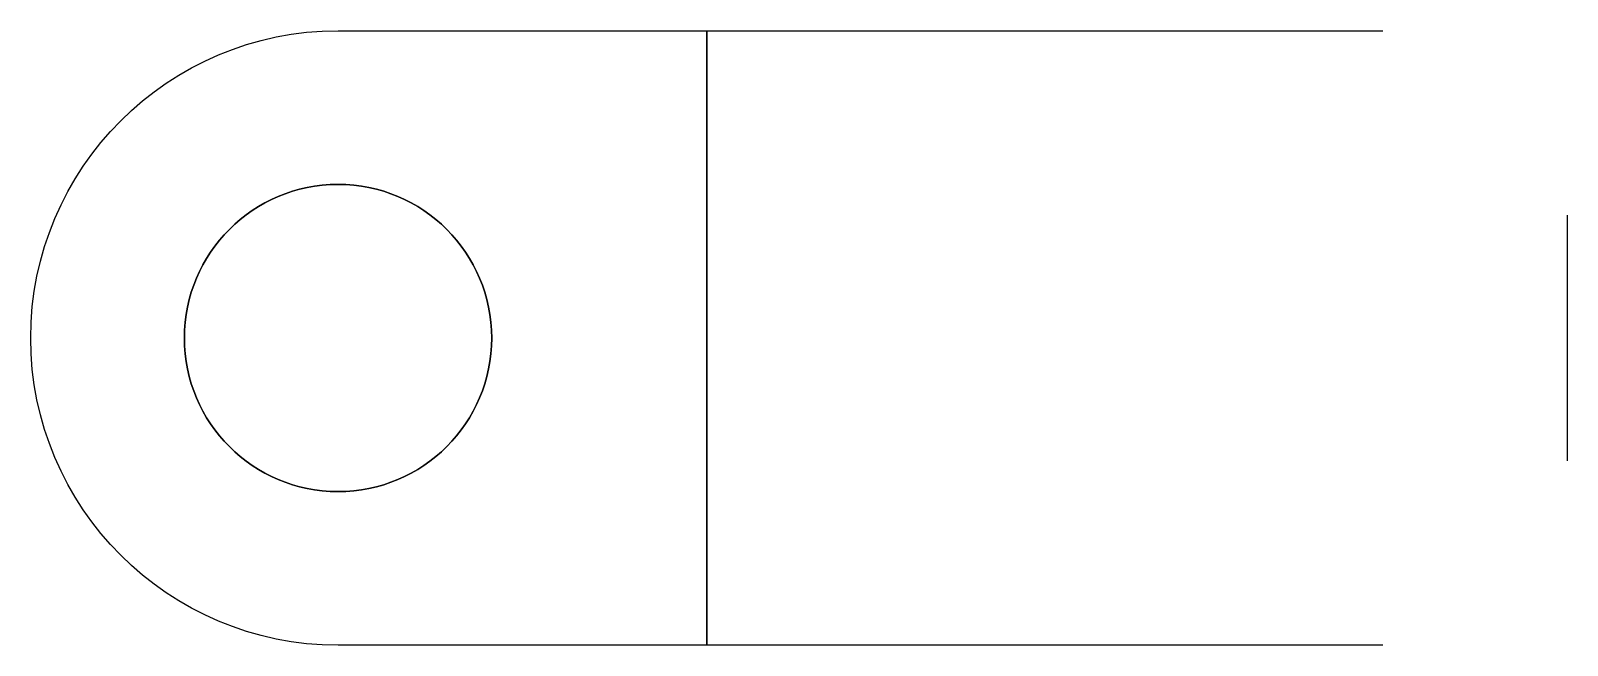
# Model space of a CAD drawing. Header units: millimetres. Extents: x 265.1 to 340.1, y 159.9 to 189.9.
import ezdxf

# ---------------------------------------------------------------- set-up
doc = ezdxf.new("R2010")
doc.units = ezdxf.units.MM

msp = doc.modelspace()

# ---------------------------------------------------------------- linework, layer by layer
for p, q in [((280.113, 189.858), (280.113, 189.858, 30)), ((280.113, 189.858, 30), (298.113, 189.858, 30)), ((298.113, 159.858, 9), (298.113, 189.858, 9)), ((298.113, 189.858, 30), (298.113, 159.858, 30)), ((298.113, 189.858, 9), (298.113, 189.858, 30)), ((298.113, 189.858, 9), (298.113, 159.858, 9)), ((298.113, 189.858, 9), (331.113, 189.858, 9)), ((340.113, 180.858, 9), (340.113, 168.858, 9)), ((280.113, 159.858), (280.113, 159.858, 30)), ((298.113, 159.858, 30), (280.113, 159.858, 30)), ((323.191, 159.858), (280.113, 159.858)), ((331.113, 159.858, 9), (298.113, 159.858, 9)), ((298.113, 159.858, 9), (298.113, 159.858, 30))]:
    msp.add_line(p, q)
for centre in [(280.113, 174.858, 30), (280.113, 174.858)]:
    msp.add_circle(centre, 7.5)
at = {"extrusion": (0, 0, -1)}
msp.add_circle((-280.113, 174.858, -30), 7.5, dxfattribs=at)
for centre in [(-280.113, 174.858, -30), (-280.113, 174.858)]:
    msp.add_arc(centre, 15, 270, 90, dxfattribs=at)

doc.saveas('drawing.dxf')
